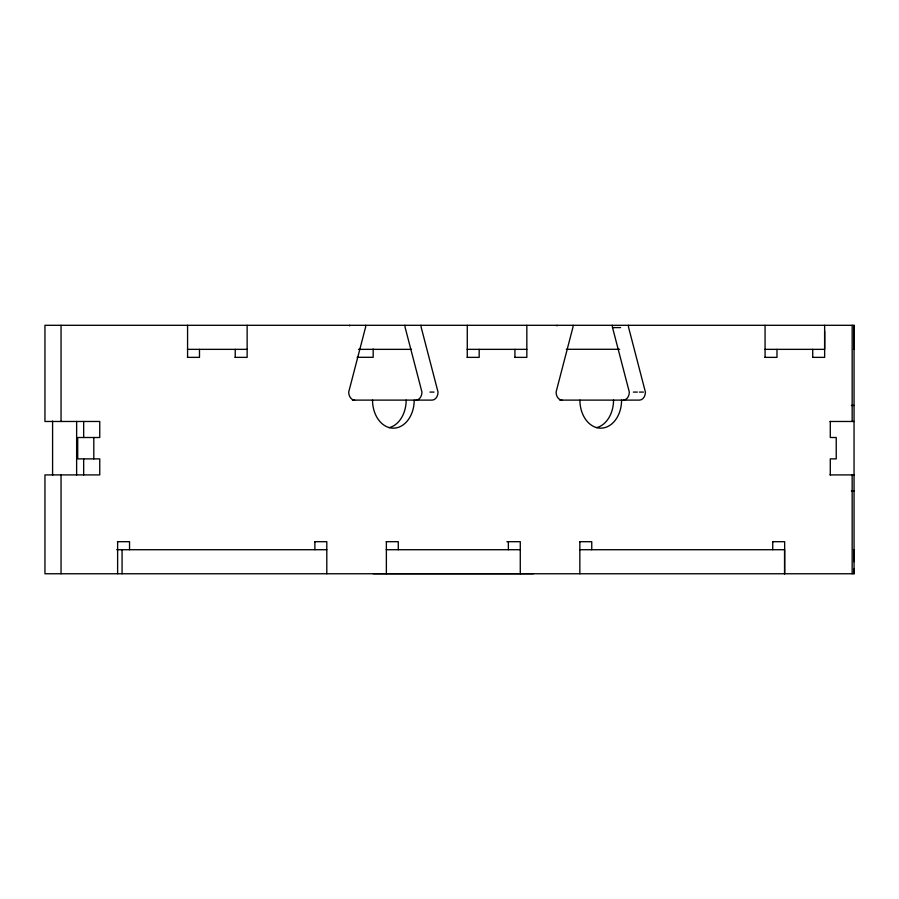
<?xml version="1.0" encoding="UTF-8"?>
<svg xmlns="http://www.w3.org/2000/svg" width="899" height="899" viewBox="0 0 899 899"><rect width="100%" height="100%" fill="white"/><g stroke="black" fill="none" stroke-linecap="round" stroke-linejoin="round"><path stroke-width="1.35" d="M61.042 573.753L61.042 474.908M83.663 437.51L83.674 421.474M784.557 573.753L784.557 549.716L579.686 549.716M824.641 331.315L824.641 349.351L764.925 349.351M830.283 474.908L830.283 458.883L836.239 458.883L836.239 437.51L830.283 437.51L830.283 421.474M854.05 325.303L854.05 573.753L44.95 573.753L44.95 474.908L99.755 474.908L99.755 458.883L77.719 458.883L77.719 437.51L99.755 437.51L99.755 421.474L44.95 421.474L44.95 325.303L854.05 325.303L854.05 349.351L853.466 349.351M612.298 325.303A8.046 5.978 90 0 0 612.545 327.596L620.591 327.596M187.419 349.351L247.135 349.351M358.476 349.351L411.506 349.351M467.12 349.351L526.836 349.351M566.325 349.284L619.625 349.284M187.419 357.364L199.488 357.364L199.488 349.351M235.066 357.364L247.135 357.364L247.135 325.303M357.139 357.308L373.175 357.308L373.175 348.936M467.12 357.364L479.189 357.364L479.189 349.351M514.767 357.364L526.836 357.364L526.836 325.303M764.925 357.364L776.983 357.364L776.983 349.351M812.572 357.364L824.641 357.364L824.641 325.303M429.992 392.088L434.015 392.088M633.346 392.088L637.369 392.088M639.38 392.088L643.403 392.088M352.397 400.111L432.082 400.111A8.012 5.956 90 0 0 438.038 392.088L421.26 327.596A8.046 5.978 -90 0 1 421.013 325.303M559.774 400.111L639.459 400.111A8.012 5.956 -90 0 0 645.415 392.088L628.637 327.596A8.046 5.978 -90 0 1 628.39 325.303M851.375 405.449L854.05 405.449M830.002 421.474L854.05 421.474M830.002 474.908L854.05 474.908M851.375 490.944L854.05 490.944M117.466 541.692L129.535 541.692L129.535 549.716M314.74 541.692L326.798 541.692L326.798 573.753M386.21 541.692L398.279 541.692L398.279 549.716M506.867 541.692L520.274 541.692L520.274 573.753M579.686 541.692L591.756 541.692L591.756 549.716M772.589 541.692L784.658 541.692L784.658 573.753M116.713 549.716L326.798 549.716M386.21 549.716L520.274 549.716M853.466 549.716L854.05 549.716L854.05 561.729M373.175 573.697L533.467 573.697M612.545 327.596L629.322 392.088A8.012 5.956 90 0 1 623.367 400.111M854.05 568.943L854.05 573.753M83.663 458.883L83.674 474.908M852.162 325.303L852.162 421.474M852.162 474.908L852.162 573.753M812.73 349.351L812.73 357.364M772.747 541.692L772.747 549.716M765.071 325.303L765.071 357.364M579.844 541.692L579.844 573.753M514.925 349.351L514.925 357.364M508.362 541.692L508.362 549.716M467.278 325.303L467.278 357.364M386.368 541.692L386.368 573.753M314.886 541.692L314.886 549.716M235.223 349.351L235.223 357.364M187.576 325.303L187.576 357.364M122.073 549.716L122.073 573.753M117.623 541.692L117.623 573.753M93.799 437.51L93.799 458.883M76.64 421.417L76.629 474.908M61.042 325.303L61.042 421.474M52.591 421.08L52.591 475.369M354.656 400.111A8.012 5.956 90 0 1 348.7 392.088L365.477 327.596A8.046 5.978 -90 0 0 365.724 325.303M349.644 325.303A8.046 5.978 90 0 1 349.621 325.876M621.591 400.111A28.049 20.846 90 0 1 600.746 428.16A28.049 20.846 90 0 1 579.9 400.111M562.032 400.111A8.012 5.956 -90 0 1 556.076 392.088L572.854 327.596A8.046 5.978 -90 0 0 573.101 325.303M613.545 400.111A28.049 20.846 -90 0 1 596.498 427.688M557.009 325.303A8.046 5.978 90 0 1 556.998 325.876M404.932 325.303A8.046 5.978 90 0 0 405.179 327.596L421.957 392.088A8.012 5.956 -90 0 1 416.001 400.111M414.214 400.111A28.049 20.846 -90 0 1 393.369 428.16A28.049 20.846 -90 0 1 372.523 400.111M406.168 400.111A28.049 20.846 90 0 1 389.121 427.688"/></g></svg>
